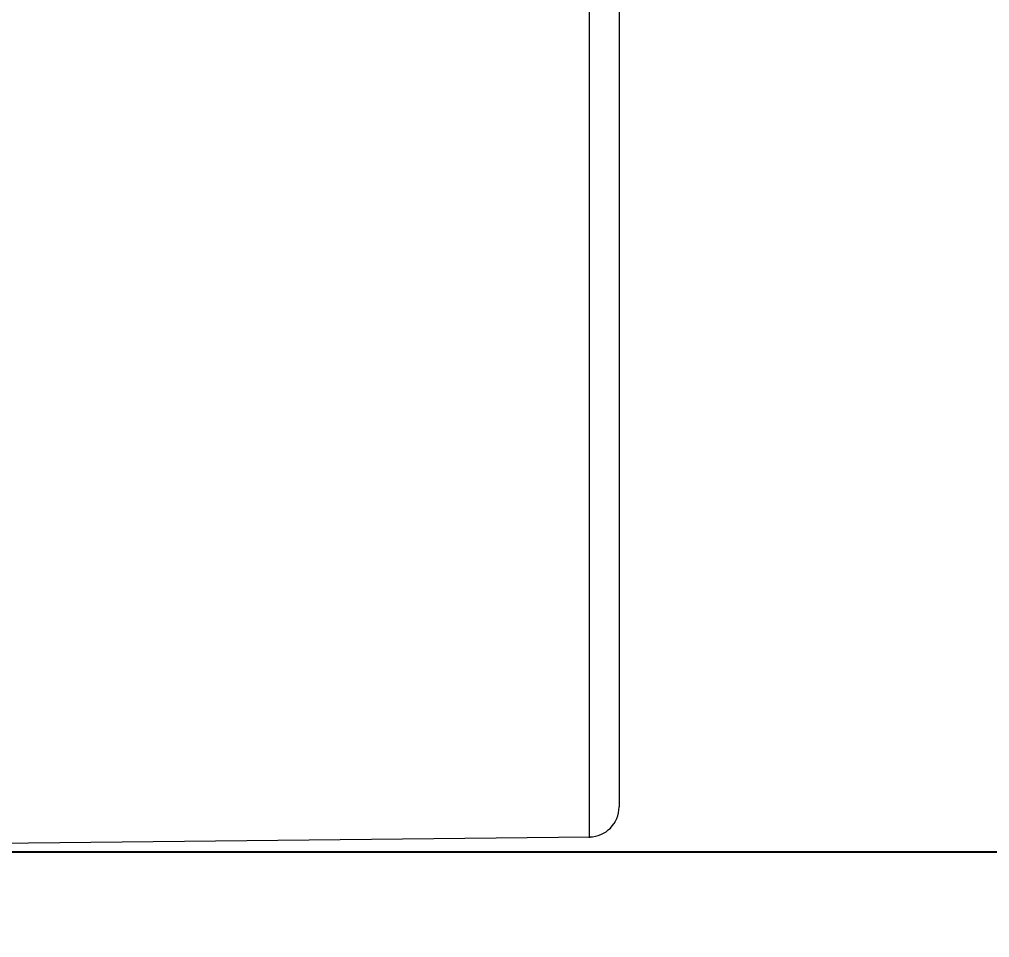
# Model space of a CAD drawing. Header units: millimetres. Extents: x 15137 to 17513, y -10160 to -6800.
# Drawn here: x 16306.02 to 16322.24, y -7789.58 to -7774.23 of the extents above; entities that cross this region are included whole.
import ezdxf

# ---------------------------------------------------------------- set-up
doc = ezdxf.new("R2010")
doc.units = ezdxf.units.MM
doc.styles.add('ARIAL', font='arial.ttf')
doc.dimstyles.get("Standard").update_dxf_attribs({"dimtxt": 15, "dimasz": 15, "dimexe": 0.18, "dimexo": 0.0625, "dimgap": 4, "dimtad": 0, "dimdec": 1, "dimdsep": 46, "dimtxsty": 'ARIAL', "dimcen": 0, "dimclrd": 5, "dimclre": 5, "dimclrt": 5, "dimadec": 0, "dimazin": 0, "dimtfac": 1, "dimtdec": 1, "dimtofl": 0, "dimtmove": 0, "dimatfit": 3, "dimfxl": 1, "dimtolj": 1, "dimtzin": 0, "dimarcsym": 0})

# ---------------------------------------------------------------- blocks, each defined once
blk = doc.blocks.new('*D83')
at = {"color": 5, "lineweight": -2, "transparency": 16777216}
for p, q in [((16291.613, -7743.337), (16345.028, -7743.337)), ((16344.848, -7758.337), (16344.848, -7773.15)), ((16291.613, -7788.15), (16345.028, -7788.15)), ((16344.848, -7788.15), (16344.848, -7803.15))]:
    blk.add_line(p, q, dxfattribs=at)
at = {"color": 5, "transparency": 16777216}
for points in [[(16342.348, -7758.337), (16347.348, -7758.337), (16344.848, -7743.337)], [(16342.348, -7773.15), (16347.348, -7773.15), (16344.848, -7788.15)]]:
    blk.add_solid(points, dxfattribs=at)
at = {"layer": 'Defpoints', "color": 0, "transparency": 16777216}
for p in [(16291.551, -7743.337), (16291.551, -7788.15), (16344.848, -7788.15)]:
    blk.add_point(p, dxfattribs=at)
at = {"color": 5, "transparency": 16777216, "insert": (16344.848, -7826.949), "char_height": 15, "attachment_point": 5, "rotation": 90, "style": 'ARIAL'}
blk.add_mtext('\\A1;44.8', dxfattribs=at)

msp = doc.modelspace()

# ---------------------------------------------------------------- linework, layer by layer
at = {"linetype": 'Continuous', "lineweight": 18}
for p, q in [((16316.046, -7768.645), (16316.046, -7787.399)), ((16291.551, -7788.15), (16315.553, -7787.899))]:
    msp.add_line(p, q, dxfattribs=at)
msp.add_arc((16315.546, -7787.399), 0.5, 270.6, 0, dxfattribs=at)
at = {"linetype": 'Continuous', "lineweight": 13}
msp.add_rational_spline([(16315.551, -7787.899), (16315.551, -7787.896), (16315.551, -7768.712)], [0.975034976238, 0.743582214302, 1], degree=2, dxfattribs=at)

# ---------------------------------------------------------------- dimensions: what is measured, and where the dimension line sits
dim = msp.add_linear_dim(base=(16344.848, -7788.15), p1=(16291.551, -7743.337), p2=(16291.551, -7788.15), angle=90, dimstyle='Standard', override={"dimtfillclr": 7})
dim.commit()
dim.dimension.update_dxf_attribs({"geometry": '*D83', "text_midpoint": (16344.848, -7826.949)})

doc.saveas('drawing.dxf')
